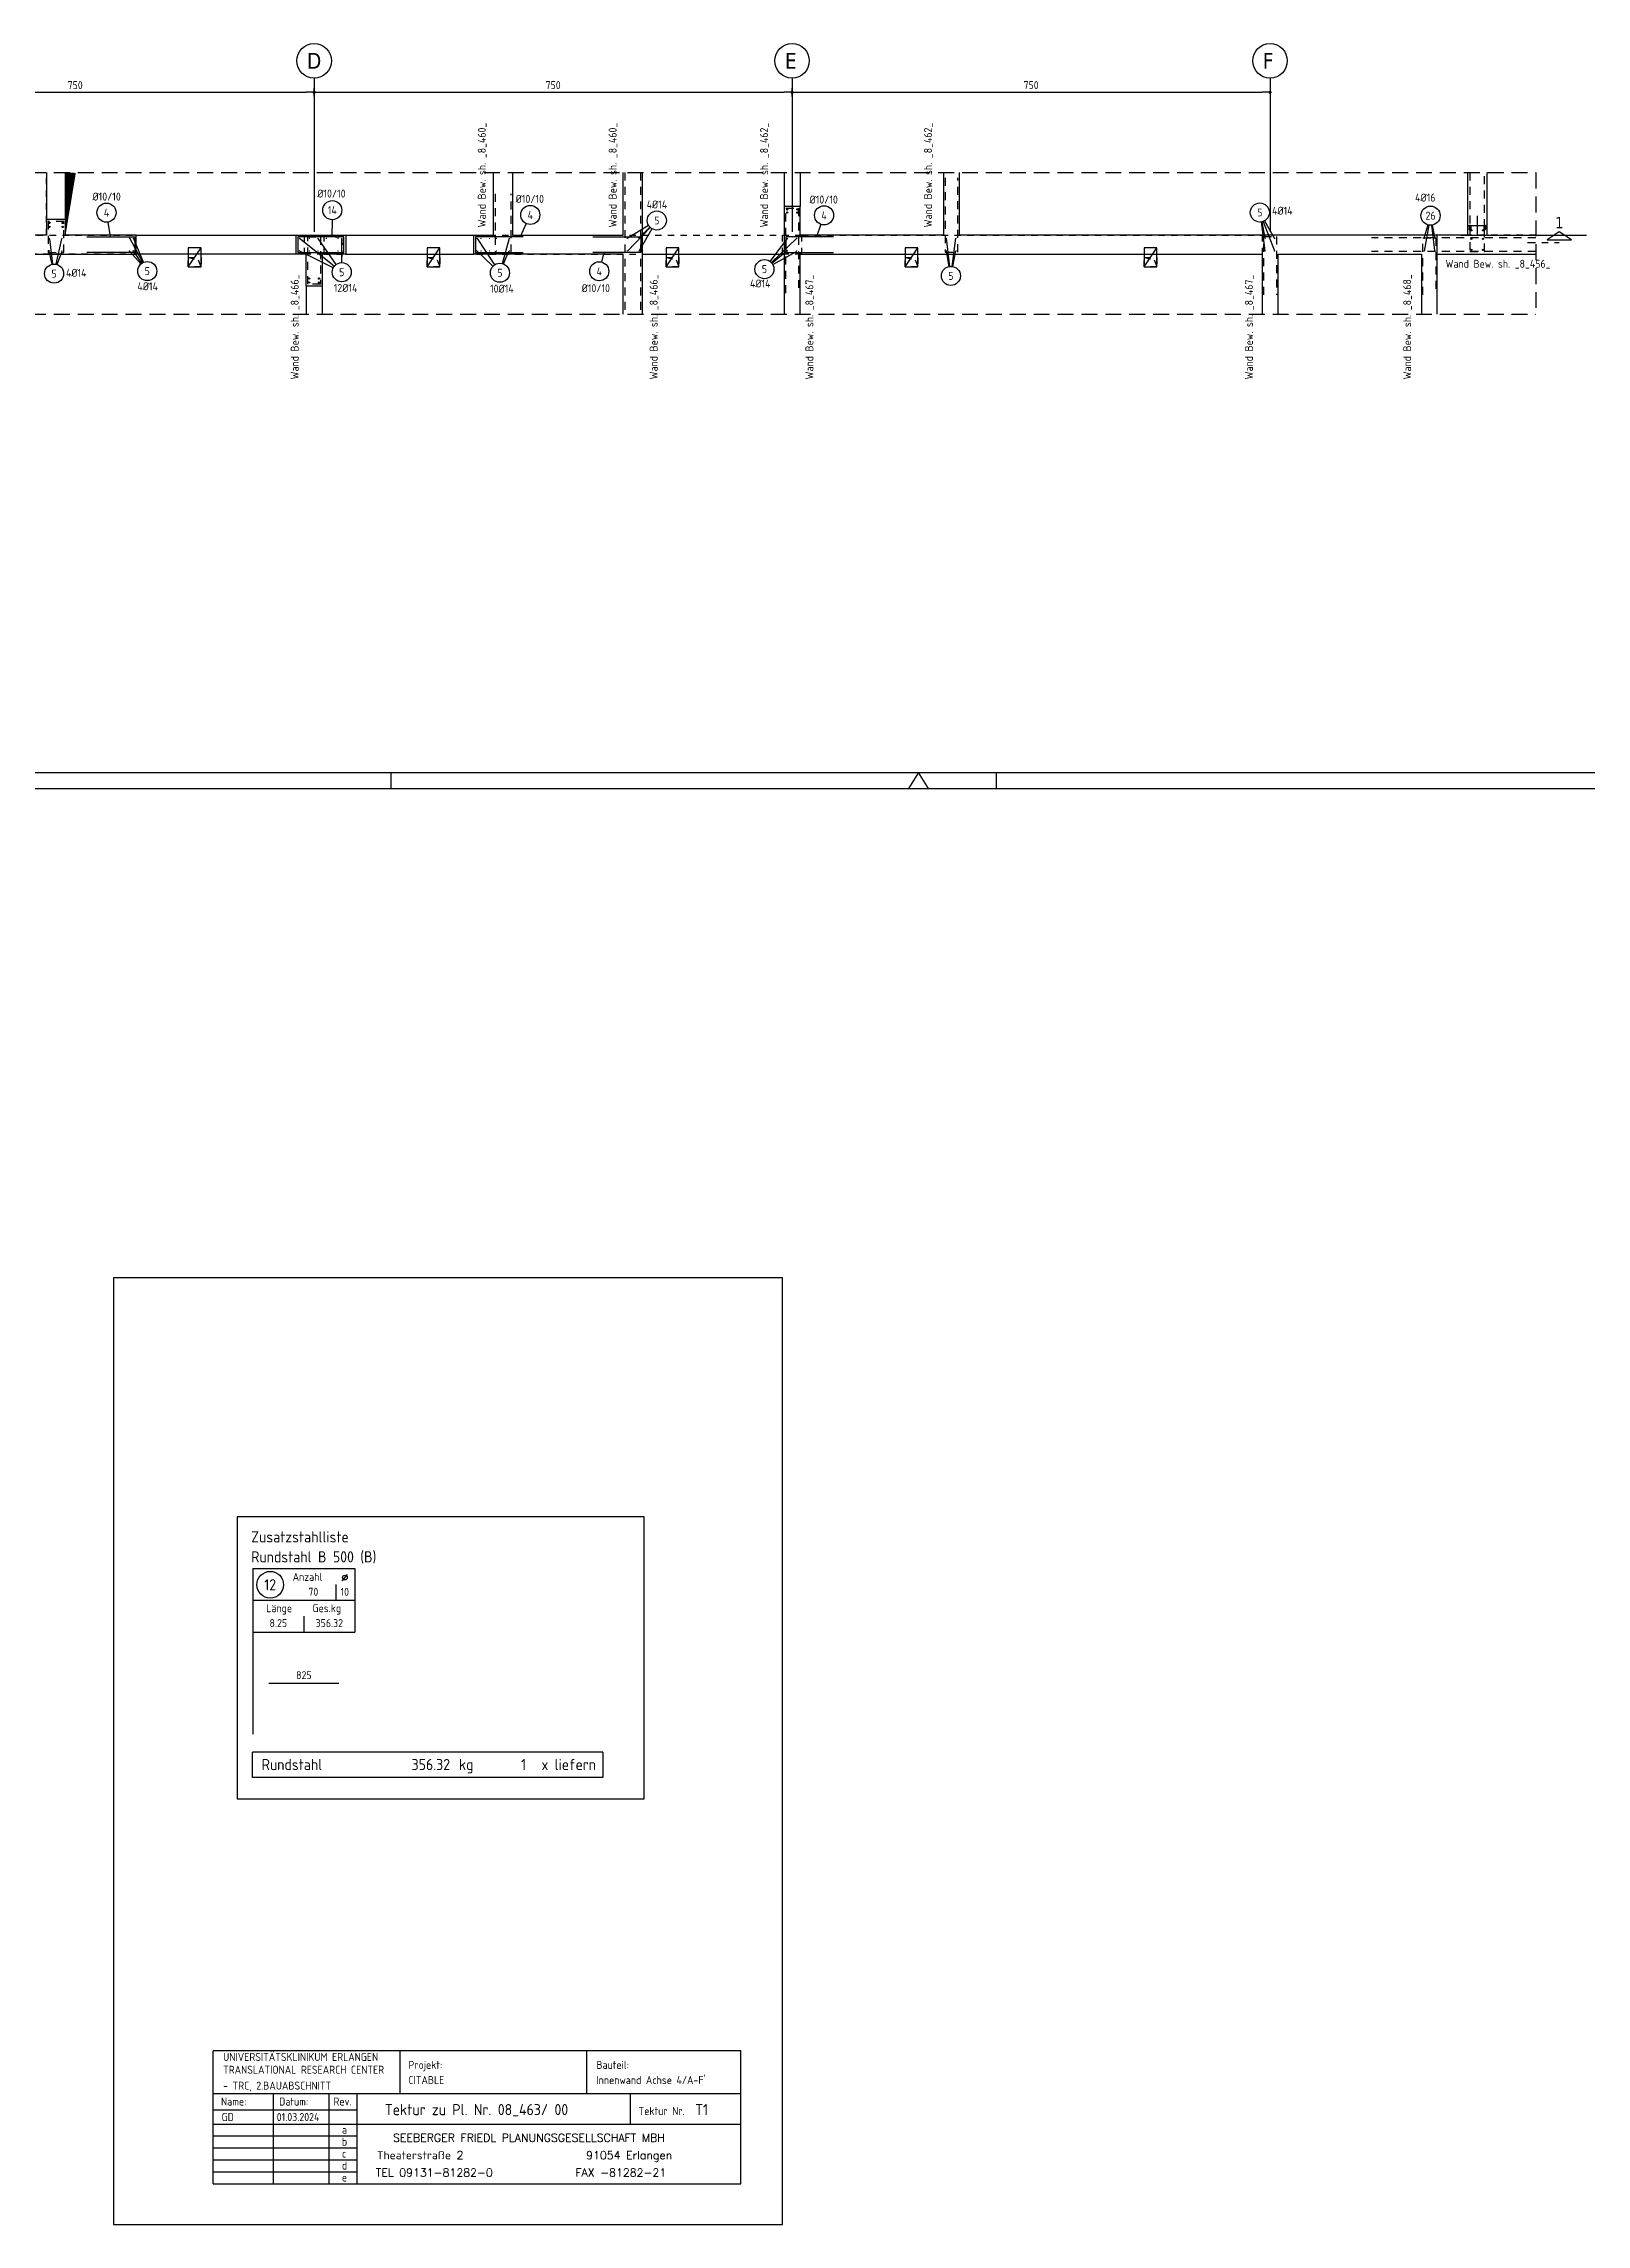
# Model space of a CAD drawing. Extents: x -9.7 to 84.9, y -22.5 to 53.6.
# Drawn here: x 16 to 40.2, y -22.53 to 11.69 of the extents above; entities that cross this region are included whole.
import ezdxf
from ezdxf.enums import TextEntityAlignment as Align

# ---------------------------------------------------------------- set-up
doc = ezdxf.new("R2010")
doc.units = 0
doc.header["$LTSCALE"] = 0.5
for name, pattern in [('AUSGEZOGEN', [1000.01, 1000, 0.01]), ('DASHDOTSMALL', [1.05, 0.5, -0.25, 0.05, -0.25]), ('DASHED', [0.75, 0.5, -0.25]), ('DOT', [0.175, 0.05, -0.125]), ('HIDDEN', [0.375, 0.25, -0.125]), ('HIDDEN2', [0.187, 0.125, -0.062]), ('PUNKT', [0.175, 0.05, -0.125]), ('STRICHPUNKT2', [0.55, 0.25, -0.125, 0.05, -0.125])]:
    doc.linetypes.add(name, pattern=pattern)
for name, color, linetype in [('ACHSEN', 7, 'Continuous'), ('AFU', 7, 'Continuous'), ('BETON', 7, 'Continuous'), ('Brüstung 1.UG', 7, 'Continuous'), ('DRUEBER', 7, 'Continuous'), ('grau_dunkel', 7, 'Continuous'), ('HILFE', 7, 'Continuous'), ('LENTON', 7, 'Continuous'), ('MASSE', 7, 'Continuous'), ('OBJEKT', 7, 'Continuous'), ('RAHMEN', 7, 'Continuous'), ('RND', 7, 'Continuous'), ('RND 1', 7, 'Continuous'), ('RND_BILD', 7, 'Continuous'), ('SCHNITTE', 7, 'Continuous'), ('SFP_Achsen', 7, 'Continuous'), ('TEXT', 7, 'Continuous')]:
    doc.layers.add(name, color=color, linetype=linetype)
doc.layers.add('NOPLOT', color=7, linetype='Continuous', plot=False)
doc.styles.add('helv', font='tahoma.ttf')
doc.styles.add('STEMP1', font='ROMANS.shx', dxfattribs={"width": 0.8})
doc.styles.add('txt', font='isocp.shx')
doc.linetypes.add('AFU_50K', pattern='A,0.15,["/",Standard,S=0.2,R=0,X=-0.01,Y=-0.1],0.07,["/",Standard,S=0.2,R=0,X=-0.01,Y=-0.1],0.15', length=0.37)
doc.dimstyles.new('DOT_I', dxfattribs={"dimscale": 0.5, "dimtxt": 0.25, "dimasz": 0.25, "dimexe": 0.1, "dimexo": 0.3, "dimgap": 0.1, "dimtad": 1, "dimdec": 3, "dimzin": 3, "dimtxsty": 'txt', "dimblk": 'DOT', "dimblk1": 'DOT', "dimblk2": 'DOT', "dimsah": 1, "dimcen": 0.1, "dimse1": 1, "dimse2": 1, "dimazin": 0, "dimtfac": 1, "dimtdec": 4, "dimtix": 1, "dimtmove": 2, "dimatfit": 3, "dimfxl": 0, "dimtvp": 1, "dimtolj": 1, "dimtzin": 0, "dimarcsym": 0})

# ---------------------------------------------------------------- blocks, each defined once
blk = doc.blocks.new('RND_HIN')
at = {"layer": 'RND', "color": 7, "linetype": 'Continuous'}
blk.add_circle((0, 0), 0.3, dxfattribs=at)
at = {"layer": 'RND', "color": 7, "linetype": 'Continuous', "style": 'txt'}
blk.add_attdef('POSI', text='', height=0.25, dxfattribs=at).set_placement((0, 0), align=Align.MIDDLE)
blk = doc.blocks.new('SCHN-2')
at = {"layer": 'SCHNITTE', "color": 6, "linetype": 'Continuous'}
blk.add_lwpolyline([(0.378, 0.088), (0, 0.34), (-0.378, 0.088)], close=True, dxfattribs=at)
at = {"layer": 'SCHNITTE', "color": 1, "linetype": 'DASHDOTSMALL', "style": 'helv'}
blk.add_attdef('SCHN-2', text='', height=0.35, dxfattribs=at).set_placement((0, 0.45), align=Align.CENTER)
blk = doc.blocks.new('A1-57-0')
at = {"layer": 'RAHMEN'}
blk.add_line((0, 0), (137.9, 0), dxfattribs=at)
at = {"layer": 'RAHMEN', "color": 5}
blk.add_line((2, 0.5), (137.4, 0.5), dxfattribs=at)
at = {"layer": 'RAHMEN', "color": 7}
for p, q in [((42.9, 0), (42.9, 0.5)), ((61.9, 0), (61.9, 0.5))]:
    blk.add_line(p, q, dxfattribs=at)
at = {"layer": 'RAHMEN', "color": 7, "linetype": 'Continuous'}
for p, q in [((59.45, 0.5), (59.14, 0)), ((59.76, 0), (59.45, 0.5))]:
    blk.add_line(p, q, dxfattribs=at)
blk = doc.blocks.new('DOT')
at = {"layer": 'MASSE', "color": 7, "linetype": 'Continuous'}
for p, q in [((0, 0), (-1, 0)), ((0, 0.54), (0, -0.54))]:
    blk.add_line(p, q, dxfattribs=at)
at = {"layer": 'MASSE', "color": 7, "linetype": 'Continuous', "const_width": 0.2}
blk.add_lwpolyline([(-0.1, 0, 1), (0.1, 0, 1)], format="xyb", close=True, dxfattribs=at)
blk = doc.blocks.new('*D44')
at = {"layer": 'Defpoints', "color": 0, "linetype": 'AUSGEZOGEN', "transparency": 16777216}
for p in [(12.741, 10.923), (20.241, 10.923), (20.241, 10.923)]:
    blk.add_point(p, dxfattribs=at)
at = {"layer": 'MASSE', "color": 0, "linetype": 'AUSGEZOGEN', "lineweight": -2, "transparency": 16777216}
blk.add_line((12.866, 10.923), (20.116, 10.923), dxfattribs=at)
at = {"layer": 'MASSE', "color": 0, "linetype": 'AUSGEZOGEN', "lineweight": -2, "transparency": 16777216, "xscale": 0.125, "yscale": 0.125, "zscale": 0.125, "rotation": 180}
blk.add_blockref('DOT', (12.741, 10.923), dxfattribs=at)
at = {"layer": 'MASSE', "color": 0, "linetype": 'AUSGEZOGEN', "lineweight": -2, "transparency": 16777216, "xscale": 0.125, "yscale": 0.125, "zscale": 0.125}
blk.add_blockref('DOT', (20.241, 10.923), dxfattribs=at)
at = {"layer": 'MASSE', "color": 0, "linetype": 'AUSGEZOGEN', "transparency": 16777216, "insert": (16.491, 11.036), "char_height": 0.125, "attachment_point": 5, "style": 'txt'}
blk.add_mtext('\\A1;750', dxfattribs=at)
blk = doc.blocks.new('*D45')
at = {"layer": 'Defpoints', "color": 0, "linetype": 'AUSGEZOGEN', "transparency": 16777216}
for p in [(20.241, 10.923), (27.741, 10.923), (27.741, 10.923)]:
    blk.add_point(p, dxfattribs=at)
at = {"layer": 'MASSE', "color": 0, "linetype": 'AUSGEZOGEN', "lineweight": -2, "transparency": 16777216}
blk.add_line((20.366, 10.923), (27.616, 10.923), dxfattribs=at)
at = {"layer": 'MASSE', "color": 0, "linetype": 'AUSGEZOGEN', "lineweight": -2, "transparency": 16777216, "xscale": 0.125, "yscale": 0.125, "zscale": 0.125, "rotation": 180}
blk.add_blockref('DOT', (20.241, 10.923), dxfattribs=at)
at = {"layer": 'MASSE', "color": 0, "linetype": 'AUSGEZOGEN', "lineweight": -2, "transparency": 16777216, "xscale": 0.125, "yscale": 0.125, "zscale": 0.125}
blk.add_blockref('DOT', (27.741, 10.923), dxfattribs=at)
at = {"layer": 'MASSE', "color": 0, "linetype": 'AUSGEZOGEN', "transparency": 16777216, "insert": (23.991, 11.036), "char_height": 0.125, "attachment_point": 5, "style": 'txt'}
blk.add_mtext('\\A1;750', dxfattribs=at)
blk = doc.blocks.new('*D46')
at = {"layer": 'Defpoints', "color": 0, "linetype": 'AUSGEZOGEN', "transparency": 16777216}
for p in [(27.741, 10.923), (35.241, 10.923), (35.241, 10.923)]:
    blk.add_point(p, dxfattribs=at)
at = {"layer": 'MASSE', "color": 0, "linetype": 'AUSGEZOGEN', "lineweight": -2, "transparency": 16777216}
blk.add_line((27.866, 10.923), (35.116, 10.923), dxfattribs=at)
at = {"layer": 'MASSE', "color": 0, "linetype": 'AUSGEZOGEN', "lineweight": -2, "transparency": 16777216, "xscale": 0.125, "yscale": 0.125, "zscale": 0.125, "rotation": 180}
blk.add_blockref('DOT', (27.741, 10.923), dxfattribs=at)
at = {"layer": 'MASSE', "color": 0, "linetype": 'AUSGEZOGEN', "lineweight": -2, "transparency": 16777216, "xscale": 0.125, "yscale": 0.125, "zscale": 0.125}
blk.add_blockref('DOT', (35.241, 10.923), dxfattribs=at)
at = {"layer": 'MASSE', "color": 0, "linetype": 'AUSGEZOGEN', "transparency": 16777216, "insert": (31.491, 11.036), "char_height": 0.125, "attachment_point": 5, "style": 'txt'}
blk.add_mtext('\\A1;750', dxfattribs=at)
blk = doc.blocks.new('RND_LIS2')
at = {"layer": 'RND', "color": 3, "linetype": 'Continuous'}
for p, q in [((0, 0), (0, -5.2)), ((0, 0), (3.2, 0)), ((3.2, 0), (3.2, -2)), ((2.6, -0.503), (2.6, -1)), ((0, -1), (3.2, -1)), ((0, -2), (3.2, -2)), ((1.6, -1.503), (1.6, -2))]:
    blk.add_line(p, q, dxfattribs=at)
at = {"layer": 'RND', "color": 7, "linetype": 'Continuous'}
blk.add_line((2.805, -0.39), (2.973, -0.186), dxfattribs=at)
at = {"layer": 'RND', "color": 1, "linetype": 'Continuous'}
blk.add_circle((0.545, -0.513), 0.42, dxfattribs=at)
at = {"layer": 'RND', "color": 7, "linetype": 'Continuous'}
blk.add_circle((2.889, -0.288), 0.075, dxfattribs=at)
at = {"layer": 'RND', "color": 7, "linetype": 'Continuous', "style": 'txt'}
for s, p in [('Anzahl', (1.249, -0.391)), ('Länge', (0.42, -1.373)), ('Ges.kg', (1.872, -1.373))]:
    blk.add_text(s, height=0.25, dxfattribs=at).set_placement(p)
at = {"layer": 'RND', "color": 1, "linetype": 'Continuous', "style": 'txt'}
blk.add_attdef('POS1', text='', height=0.35, dxfattribs=at).set_placement((0.545, -0.513), align=Align.MIDDLE)
at = {"layer": 'RND', "color": 7, "linetype": 'Continuous', "style": 'txt'}
for tag, p in [('STK1', (1.897, -0.859)), ('DS1', (2.885, -0.859)), ('LANG1', (0.8, -1.841)), ('GEW', (2.4, -1.841))]:
    blk.add_attdef(tag, text='', height=0.25, dxfattribs=at).set_placement(p, align=Align.CENTER)
blk = doc.blocks.new('RND_SUM')
at = {"layer": 'RND', "color": 5, "linetype": 'Continuous'}
for p, q in [((0, 0), (0, 0.8)), ((11, 0.8), (0, 0.8)), ((11, 0.8), (11, 0)), ((11, 0), (0, 0))]:
    blk.add_line(p, q, dxfattribs=at)
at = {"layer": 'RND', "color": 1, "linetype": 'Continuous', "style": 'txt'}
for s, p in [('Rundstahl', (0.292, 0.235)), ('kg', (6.483, 0.235))]:
    blk.add_text(s, height=0.35, dxfattribs=at).set_placement(p)
blk.add_text('x liefern', height=0.35, dxfattribs=at).set_placement((10.784, 0.235), align=Align.RIGHT)
for tag, p in [('RND-S', (6.203, 0.235)), ('RND-Z', (8.59, 0.235))]:
    blk.add_attdef(tag, text='', height=0.35, dxfattribs=at).set_placement(p, align=Align.RIGHT)

msp = doc.modelspace()

# ---------------------------------------------------------------- linework, layer by layer
at = {"layer": 'ACHSEN', "color": 140, "linetype": 'AUSGEZOGEN'}
for p, q in [((20.2407, 11.1464), (20.2407, 8.7362)), ((27.7407, 11.1464), (27.7407, 8.7362)), ((35.2407, 11.1464), (35.2407, 8.7362)), ((38.2336, 8.6829), (40.2047, 8.6829))]:
    msp.add_line(p, q, dxfattribs=at)
at = {"layer": 'AFU', "color": 1, "linetype": 'AUSGEZOGEN'}
msp.add_line((38.4907, 8.9829), (38.4907, 8.6829), dxfattribs=at)
at = {"layer": 'AFU', "color": 8, "linetype": 'AFU_50K'}
for p, q in [((37.8657, 8.3829), (37.8657, 8.6829)), ((38.3407, 8.8329), (38.6407, 8.8329))]:
    msp.add_line(p, q, dxfattribs=at)
at = {"layer": 'BETON', "color": 6, "linetype": 'AUSGEZOGEN', "lineweight": -2}
for p, q in [((23.0557, 8.6829), (23.0557, 9.6644)), ((23.3557, 9.6644), (23.3557, 8.6829)), ((25.0907, 8.6829), (25.0907, 9.6644)), ((25.3907, 9.6644), (25.3907, 7.4405)), ((30.1157, 9.6644), (30.1157, 8.6829)), ((30.3657, 8.6829), (30.3657, 9.6644)), ((38.3407, 9.6644), (38.3407, 8.6829)), ((38.6407, 9.6644), (38.6407, 8.6829)), ((16.3407, 8.9279), (16.0407, 8.9279)), ((16.0407, 8.9279), (16.0407, 8.6829)), ((16.3407, 8.6829), (16.3407, 8.9279)), ((27.8657, 9.1329), (27.6157, 9.1329)), ((27.6157, 9.1329), (27.6157, 7.4405)), ((27.8657, 8.6829), (27.8657, 9.1329)), ((16.0407, 8.6829), (11.6507, 8.6829)), ((17.4507, 8.6829), (16.3407, 8.6829)), ((17.4507, 8.3829), (17.4507, 8.6829)), ((19.9607, 8.6829), (20.7357, 8.6829)), ((19.9607, 8.3829), (19.9607, 8.6829)), ((20.7357, 8.6829), (20.7357, 8.3829)), ((22.7457, 8.3829), (22.7457, 8.6829)), ((22.7457, 8.6829), (23.0557, 8.6829)), ((23.3557, 8.6829), (25.0907, 8.6829)), ((30.1157, 8.6829), (27.8657, 8.6829)), ((38.3407, 8.6829), (30.3657, 8.6829)), ((38.6407, 8.6829), (39.4098, 8.6829)), ((9.1407, 8.3829), (17.4507, 8.3829)), ((20.1157, 8.3829), (19.9607, 8.3829)), ((20.1157, 7.8829), (20.1157, 8.3829)), ((20.7357, 8.3829), (20.3657, 8.3829)), ((20.3657, 8.3829), (20.3657, 7.8829)), ((25.0907, 8.3829), (22.7457, 8.3829)), ((25.0907, 7.4405), (25.0907, 8.3829)), ((27.8657, 7.4405), (27.8657, 8.3829)), ((27.8657, 8.3829), (35.1157, 8.3829)), ((35.1157, 8.3829), (35.1157, 7.4405)), ((35.3657, 7.4405), (35.3657, 8.3829)), ((35.3657, 8.3829), (37.6157, 8.3829)), ((37.6157, 8.3829), (37.6157, 7.4405)), ((37.8657, 7.4405), (37.8657, 8.3829)), ((37.8657, 8.3829), (39.4098, 8.3829)), ((20.3657, 7.8829), (20.1157, 7.8829))]:
    msp.add_line(p, q, dxfattribs=at)
at = {"layer": 'Brüstung 1.UG', "color": 102, "linetype": 'DOT'}
for p, q in [((12.8907, 8.6829), (20.0907, 8.6829)), ((20.3907, 8.6829), (27.5907, 8.6829)), ((27.8907, 8.6829), (35.1157, 8.6829)), ((20.0907, 8.3829), (12.8907, 8.3829)), ((20.3907, 8.3829), (27.5907, 8.3829)), ((27.8907, 8.3829), (35.1157, 8.3829))]:
    msp.add_line(p, q, dxfattribs=at)
at = {"layer": 'DRUEBER', "color": 102, "linetype": 'PUNKT'}
for p, q in [((16.0407, 8.6829), (16.0407, 9.6644)), ((16.3407, 9.6644), (16.3407, 8.6829)), ((25.0907, 8.6829), (25.0907, 9.6644)), ((25.3907, 9.6644), (25.3907, 8.6829))]:
    msp.add_line(p, q, dxfattribs=at)
at = {"layer": 'DRUEBER', "color": 7, "linetype": 'PUNKT', "lineweight": -2}
for points in [[(20.0907, 8.6829), (20.3907, 8.6829), (20.3907, 8.3829), (20.0907, 8.3829)], [(27.5907, 8.6829), (27.8907, 8.6829), (27.8907, 8.3829), (27.5907, 8.3829)]]:
    msp.add_lwpolyline(points, close=True, dxfattribs=at)
for points in [[(39.4098, 8.6829), (35.1157, 8.6829), (35.1157, 7.4405)], [(35.3657, 7.4405), (35.3657, 8.3829), (37.6157, 8.3829), (37.6157, 7.4405)], [(37.8657, 7.4405), (37.8657, 8.3829), (39.4098, 8.3829)]]:
    msp.add_lwpolyline(points, dxfattribs=at)
at = {"layer": 'grau_dunkel', "color": 21}
msp.add_lwpolyline([(16.3407, 8.6829, 0, 0.1611, 0), (16.421, 9.6644, 0, 0, 0)], format="xyseb", dxfattribs=at)
at = {"layer": 'HILFE', "color": 102, "linetype": 'DASHED'}
for p, q in [((2.282, 9.6644), (39.4098, 9.6644)), ((39.4098, 9.6644), (39.4098, 7.4405)), ((2.282, 7.4405), (39.4098, 7.4405))]:
    msp.add_line(p, q, dxfattribs=at)
at = {"layer": 'LENTON', "color": 102}
for p, q in [((38.3643, 8.8329), (38.3707, 8.8329)), ((38.3643, 8.8329), (38.3643, 8.8319)), ((38.3658, 8.8311), (38.3643, 8.8319)), ((38.3643, 8.8296), (38.3658, 8.8304)), ((38.3643, 8.8296), (38.3643, 8.7735)), ((38.366, 8.7717), (38.3643, 8.7735)), ((38.366, 8.7717), (38.3675, 8.7717)), ((38.3675, 8.7717), (38.377, 8.7717)), ((38.3688, 8.832), (38.3676, 8.8329)), ((38.3688, 8.7727), (38.3676, 8.7717)), ((38.3688, 8.832), (38.3852, 8.832)), ((38.3713, 8.8086), (38.3688, 8.832)), ((38.3688, 8.832), (38.3852, 8.832)), ((38.3713, 8.7961), (38.3688, 8.7727)), ((38.3688, 8.7727), (38.3852, 8.7727)), ((38.3852, 8.7727), (38.3688, 8.7727)), ((38.3707, 8.8329), (38.3834, 8.8329)), ((38.3713, 8.8086), (38.3828, 8.8086)), ((38.3828, 8.7961), (38.3713, 8.7961)), ((38.377, 8.7717), (38.3865, 8.7717)), ((38.3828, 8.8086), (38.3852, 8.832)), ((38.3828, 8.7961), (38.3852, 8.7727)), ((38.3834, 8.8329), (38.3897, 8.8329)), ((38.3852, 8.832), (38.3864, 8.8329)), ((38.3852, 8.7727), (38.3864, 8.7717)), ((38.3865, 8.7717), (38.388, 8.7717)), ((38.3897, 8.7735), (38.388, 8.7717)), ((38.3897, 8.8319), (38.3882, 8.8311)), ((38.3882, 8.8304), (38.3897, 8.8296)), ((38.3897, 8.8329), (38.3897, 8.8319)), ((38.3897, 8.8296), (38.3897, 8.7735)), ((38.5943, 8.8329), (38.6007, 8.8329)), ((38.5943, 8.8329), (38.5943, 8.8319)), ((38.5958, 8.8311), (38.5943, 8.8319)), ((38.5943, 8.8296), (38.5958, 8.8304)), ((38.5943, 8.8296), (38.5943, 8.7735)), ((38.596, 8.7717), (38.5943, 8.7735)), ((38.596, 8.7717), (38.5975, 8.7717)), ((38.5975, 8.7717), (38.607, 8.7717)), ((38.5988, 8.832), (38.5976, 8.8329)), ((38.5988, 8.7727), (38.5976, 8.7717)), ((38.5988, 8.832), (38.6152, 8.832)), ((38.6013, 8.8086), (38.5988, 8.832)), ((38.5988, 8.832), (38.6152, 8.832)), ((38.6013, 8.7961), (38.5988, 8.7727)), ((38.5988, 8.7727), (38.6152, 8.7727)), ((38.6152, 8.7727), (38.5988, 8.7727)), ((38.6007, 8.8329), (38.6134, 8.8329)), ((38.6013, 8.8086), (38.6128, 8.8086)), ((38.6128, 8.7961), (38.6013, 8.7961)), ((38.607, 8.7717), (38.6165, 8.7717)), ((38.6128, 8.8086), (38.6152, 8.832)), ((38.6128, 8.7961), (38.6152, 8.7727)), ((38.6134, 8.8329), (38.6197, 8.8329)), ((38.6152, 8.832), (38.6164, 8.8329)), ((38.6152, 8.7727), (38.6164, 8.7717)), ((38.6165, 8.7717), (38.618, 8.7717)), ((38.6197, 8.7735), (38.618, 8.7717)), ((38.6197, 8.8319), (38.6182, 8.8311)), ((38.6182, 8.8304), (38.6197, 8.8296)), ((38.6197, 8.8329), (38.6197, 8.8319)), ((38.6197, 8.8296), (38.6197, 8.7735))]:
    msp.add_line(p, q, dxfattribs=at)
for centre, start, end in [((38.3657, 8.8307), 0, 62.49996), ((38.3657, 8.8307), 297.50004, 0), ((38.3884, 8.8307), 117.50006, 179.99998), ((38.3884, 8.8307), 179.99998, 242.49994), ((38.5957, 8.8307), 0, 62.49996), ((38.5957, 8.8307), 297.50004, 0), ((38.6184, 8.8307), 117.50006, 179.99998), ((38.6184, 8.8307), 179.99998, 242.49994)]:
    msp.add_arc(centre, 0.00041, start, end, dxfattribs=at)
at = {"layer": 'NOPLOT', "color": 191, "linetype": 'AUSGEZOGEN'}
for p, q in [((18.2657, 8.1829), (18.4657, 8.4829)), ((22.0157, 8.1829), (22.2157, 8.4829)), ((25.7657, 8.1829), (25.9657, 8.4829)), ((29.5157, 8.1829), (29.7157, 8.4829)), ((33.2657, 8.1829), (33.4657, 8.4829))]:
    msp.add_line(p, q, dxfattribs=at)
at = {"layer": 'NOPLOT', "color": 191, "linetype": 'HIDDEN2'}
for p, q in [((18.2657, 8.3329), (18.4224, 8.2928)), ((18.4224, 8.2928), (18.4657, 8.1829)), ((22.0157, 8.3329), (22.1724, 8.2928)), ((22.1724, 8.2928), (22.2157, 8.1829)), ((25.7657, 8.3329), (25.9224, 8.2928)), ((25.9224, 8.2928), (25.9657, 8.1829)), ((29.5157, 8.3329), (29.6724, 8.2928)), ((29.6724, 8.2928), (29.7157, 8.1829)), ((33.2657, 8.3329), (33.4224, 8.2928)), ((33.4224, 8.2928), (33.4657, 8.1829))]:
    msp.add_line(p, q, dxfattribs=at)
at = {"layer": 'NOPLOT', "color": 191, "linetype": 'AUSGEZOGEN'}
for points in [[(18.2657, 8.1829), (18.4657, 8.1829), (18.4657, 8.4829), (18.2657, 8.4829)], [(22.0157, 8.1829), (22.2157, 8.1829), (22.2157, 8.4829), (22.0157, 8.4829)], [(25.7657, 8.1829), (25.9657, 8.1829), (25.9657, 8.4829), (25.7657, 8.4829)], [(29.5157, 8.1829), (29.7157, 8.1829), (29.7157, 8.4829), (29.5157, 8.4829)], [(33.2657, 8.1829), (33.4657, 8.1829), (33.4657, 8.4829), (33.2657, 8.4829)]]:
    msp.add_lwpolyline(points, close=True, dxfattribs=at)
at = {"layer": 'NOPLOT', "color": 191, "linetype": 'HIDDEN2'}
for points in [[(18.2657, 8.3329), (18.4657, 8.3329), (18.4657, 8.1829), (18.2657, 8.1829)], [(22.0157, 8.3329), (22.2157, 8.3329), (22.2157, 8.1829), (22.0157, 8.1829)], [(25.7657, 8.3329), (25.9657, 8.3329), (25.9657, 8.1829), (25.7657, 8.1829)], [(29.5157, 8.3329), (29.7157, 8.3329), (29.7157, 8.1829), (29.5157, 8.1829)], [(33.2657, 8.3329), (33.4657, 8.3329), (33.4657, 8.1829), (33.2657, 8.1829)]]:
    msp.add_lwpolyline(points, close=True, dxfattribs=at)
at = {"layer": 'NOPLOT', "color": 191, "linetype": 'Continuous'}
msp.add_lwpolyline([(17.09, -22.5313), (27.59, -22.5313), (27.59, -7.6813), (17.09, -7.6813)], close=True, dxfattribs=at)
at = {"layer": 'OBJEKT', "color": 7, "linetype": 'AUSGEZOGEN'}
for p, q in [((16.0407, 9.6644), (16.0407, 8.9279)), ((16.3407, 8.9279), (16.3407, 9.6644)), ((27.6157, 9.6644), (27.6157, 9.1329)), ((27.8657, 9.6644), (27.8657, 9.1329)), ((17.4507, 8.6829), (19.9607, 8.6829)), ((20.7357, 8.6829), (22.7457, 8.6829)), ((19.9607, 8.3829), (17.4507, 8.3829)), ((20.7357, 8.3829), (22.7457, 8.3829)), ((25.3907, 8.3829), (27.6157, 8.3829)), ((20.1157, 7.8829), (20.1157, 7.4405)), ((20.3657, 7.8829), (20.3657, 7.4405))]:
    msp.add_line(p, q, dxfattribs=at)
at = {"layer": 'OBJEKT', "color": 7, "linetype": 'HIDDEN2'}
msp.add_line((25.3907, 8.6829), (27.8657, 8.6829), dxfattribs=at)
at = {"layer": 'RAHMEN', "color": 6, "linetype": 'Continuous'}
for p, q in [((18.6589, -21.8944), (18.6589, -19.8069)), ((26.9387, -19.8069), (18.6589, -19.8069)), ((26.9387, -21.8944), (26.9387, -19.8069)), ((26.9387, -20.4819), (18.6589, -20.4819)), ((20.9089, -20.4819), (20.9089, -21.8944)), ((25.2007, -20.4819), (25.2007, -20.9569)), ((20.9089, -20.9569), (26.9387, -20.9569)), ((18.6589, -21.8944), (26.9387, -21.8944))]:
    msp.add_line(p, q, dxfattribs=at)
at = {"layer": 'RAHMEN', "color": 7, "linetype": 'Continuous'}
for p, q in [((21.5898, -20.4819), (21.5898, -19.8069)), ((24.5207, -20.4819), (24.5207, -19.8069)), ((19.5959, -20.4819), (19.5959, -21.8944)), ((20.4739, -20.4819), (20.4739, -21.8944)), ((18.6589, -20.7319), (20.9089, -20.7319)), ((18.6589, -20.9569), (20.9089, -20.9569)), ((18.6589, -21.1444), (20.9089, -21.1444)), ((18.6589, -21.3319), (20.9089, -21.3319)), ((18.6589, -21.5194), (20.9089, -21.5194)), ((18.6589, -21.7069), (20.9089, -21.7069))]:
    msp.add_line(p, q, dxfattribs=at)
at = {"layer": 'RND', "color": 102, "linetype": 'AUSGEZOGEN'}
for p, q in [((20.5225, 8.9244), (20.5168, 8.6579)), ((35.1343, 8.8975), (35.3123, 8.4347)), ((35.1543, 8.9069), (35.3123, 8.6274)), ((16.1417, 8.2272), (16.0928, 8.6238)), ((16.1925, 8.2247), (16.2816, 8.6261)), ((17.006, 8.887), (17.042, 8.6579)), ((17.5522, 8.2506), (17.347, 8.6372)), ((17.565, 8.2566), (17.4067, 8.6372)), ((20.5573, 8.1942), (20.0102, 8.632)), ((20.5879, 8.2231), (20.3024, 8.6278)), ((20.6744, 8.2505), (20.6744, 8.6278)), ((23.0744, 8.2176), (22.8056, 8.6308)), ((23.1966, 8.2363), (23.3078, 8.6342)), ((23.5699, 8.8625), (23.4759, 8.6579)), ((25.4898, 8.8338), (25.1533, 8.6289)), ((25.514, 8.8036), (25.1626, 8.438)), ((25.5099, 8.8077), (25.3312, 8.6356)), ((25.5424, 8.7822), (25.3418, 8.438)), ((27.3972, 8.2686), (27.6708, 8.6316)), ((27.4153, 8.2525), (27.8155, 8.6358)), ((28.1919, 8.8519), (28.1223, 8.6579)), ((30.2156, 8.1916), (30.1646, 8.6326)), ((30.2517, 8.1914), (30.3079, 8.6326)), ((35.1001, 8.8887), (35.1597, 8.436)), ((35.1097, 8.8903), (35.1597, 8.6381)), ((37.7167, 8.844), (37.6536, 8.6311)), ((37.7333, 8.8401), (37.6613, 8.431)), ((37.7761, 8.8387), (37.8207, 8.4404)), ((37.7863, 8.8402), (37.8246, 8.63)), ((16.128, 8.2248), (16.0836, 8.4282)), ((16.2103, 8.2196), (16.2862, 8.4328)), ((17.5224, 8.2298), (17.347, 8.4255)), ((17.5377, 8.2418), (17.4005, 8.4419)), ((20.5405, 8.1681), (20.0081, 8.4366)), ((20.6772, 8.2505), (20.6807, 8.4366)), ((23.0471, 8.1948), (22.7888, 8.4388)), ((23.2138, 8.2303), (23.2977, 8.4321)), ((24.7537, 8.2599), (24.7933, 8.4079)), ((27.423, 8.2438), (27.6708, 8.4465)), ((27.4381, 8.2215), (27.8091, 8.4274)), ((30.2071, 8.1904), (30.1646, 8.4348)), ((30.262, 8.1897), (30.3113, 8.4382))]:
    msp.add_line(p, q, dxfattribs=at)
at = {"layer": 'RND', "color": 7, "linetype": 'HIDDEN'}
for points in [[(25.121, 7.5125), (25.121, 9.6644)], [(25.3657, 7.5125), (25.3657, 9.6644)], [(30.1407, 9.5829), (30.1407, 8.4141), (30.3407, 8.4141), (30.3407, 9.5829)], [(38.377, 9.6644), (38.377, 8.8086)], [(38.607, 8.8086), (38.607, 9.6644)], [(23.0807, 9.3291), (23.0807, 8.4079), (23.3307, 8.4079), (23.3307, 9.3291)], [(27.6407, 7.7707), (27.6407, 9.1029), (27.8407, 9.1029), (27.8407, 7.7707)], [(35.1407, 7.7439), (35.1407, 8.6625), (35.3407, 8.6625), (35.3407, 7.7439)], [(39.4098, 8.6406), (36.8345, 8.6406)], [(37.6407, 7.7439), (37.6407, 8.6406), (37.8407, 8.6406), (37.8407, 7.7439)], [(38.377, 8.7961), (38.377, 8.4261), (38.607, 8.4261), (38.607, 8.7961)], [(39.4098, 8.4253), (36.8345, 8.4253)]]:
    msp.add_lwpolyline(points, dxfattribs=at)
for points in [[(16.0657, 8.4098), (16.3157, 8.4098), (16.3157, 8.8979), (16.0657, 8.8979)], [(20.1407, 8.657), (20.3407, 8.657), (20.3407, 7.9129), (20.1407, 7.9129)]]:
    msp.add_lwpolyline(points, close=True, dxfattribs=at)
at = {"layer": 'RND', "color": 7, "linetype": 'AUSGEZOGEN', "const_width": 0.01}
for points in [[(16.0831, 8.6308, 1), (16.0931, 8.6308, 1)], [(16.2774, 8.6308, 1), (16.2874, 8.6308, 1)], [(17.3375, 8.6308, 1), (17.3475, 8.6308, 1)], [(17.396, 8.6308, 1), (17.406, 8.6308, 1)], [(20.0051, 8.6308, 1), (20.0151, 8.6308, 1)], [(20.1605, 8.6308, 1), (20.1705, 8.6308, 1)], [(20.2967, 8.6308, 1), (20.3067, 8.6308, 1)], [(20.4267, 8.6308, 1), (20.4367, 8.6308, 1)], [(20.6108, 8.6308, 1), (20.6208, 8.6308, 1)], [(20.672, 8.6308, 1), (20.682, 8.6308, 1)], [(22.7927, 8.6308, 1), (22.8027, 8.6308, 1)], [(22.8538, 8.6308, 1), (22.8638, 8.6308, 1)], [(22.9872, 8.6308, 1), (22.9972, 8.6308, 1)], [(23.0957, 8.6308, 1), (23.1057, 8.6308, 1)], [(23.3, 8.6308, 1), (23.31, 8.6308, 1)], [(25.1483, 8.6308, 1), (25.1583, 8.6308, 1)], [(25.3349, 8.6308, 1), (25.3449, 8.6308, 1)], [(27.6627, 8.6308, 1), (27.6727, 8.6308, 1)], [(27.81, 8.6308, 1), (27.82, 8.6308, 1)], [(30.1592, 8.6308, 1), (30.1692, 8.6308, 1)], [(30.3106, 8.6308, 1), (30.3206, 8.6308, 1)], [(35.1576, 8.6308, 1), (35.1676, 8.6308, 1)], [(35.3087, 8.6308, 1), (35.3187, 8.6308, 1)], [(37.6525, 8.6308, 1), (37.6625, 8.6308, 1)], [(37.8233, 8.6308, 1), (37.8333, 8.6308, 1)], [(16.0831, 8.4339, 1), (16.0931, 8.4339, 1)], [(16.2774, 8.4339, 1), (16.2874, 8.4339, 1)], [(17.3375, 8.4339, 1), (17.3475, 8.4339, 1)], [(17.396, 8.4339, 1), (17.406, 8.4339, 1)], [(20.0051, 8.4339, 1), (20.0151, 8.4339, 1)], [(20.1605, 8.4339, 1), (20.1705, 8.4339, 1)], [(20.2967, 8.4339, 1), (20.3067, 8.4339, 1)], [(20.4267, 8.4339, 1), (20.4367, 8.4339, 1)], [(20.6108, 8.4339, 1), (20.6208, 8.4339, 1)], [(20.672, 8.4339, 1), (20.682, 8.4339, 1)], [(22.7927, 8.4339, 1), (22.8027, 8.4339, 1)], [(22.8538, 8.4339, 1), (22.8638, 8.4339, 1)], [(22.9872, 8.4339, 1), (22.9972, 8.4339, 1)], [(23.0957, 8.4339, 1), (23.1057, 8.4339, 1)], [(23.3, 8.4339, 1), (23.31, 8.4339, 1)], [(25.1483, 8.4339, 1), (25.1583, 8.4339, 1)], [(25.3349, 8.4339, 1), (25.3449, 8.4339, 1)], [(27.6627, 8.4339, 1), (27.6727, 8.4339, 1)], [(27.81, 8.4339, 1), (27.82, 8.4339, 1)], [(30.1592, 8.4339, 1), (30.1692, 8.4339, 1)], [(30.3106, 8.4339, 1), (30.3206, 8.4339, 1)], [(35.1576, 8.4339, 1), (35.1676, 8.4339, 1)], [(35.3087, 8.4339, 1), (35.3187, 8.4339, 1)], [(37.6525, 8.4339, 1), (37.6625, 8.4339, 1)], [(37.8233, 8.4339, 1), (37.8333, 8.4339, 1)]]:
    msp.add_lwpolyline(points, format="xyb", close=True, dxfattribs=at)
at = {"layer": 'RND', "color": 7, "linetype": 'AUSGEZOGEN'}
for centre in [(27.6633, 9.0866), (27.6633, 9.0366), (27.8235, 9.0866), (27.8235, 9.0366), (16.0883, 8.8732), (16.0883, 8.811), (16.2955, 8.8732), (16.2955, 8.811), (38.3976, 8.758), (38.3976, 8.6235), (38.583, 8.758), (38.583, 8.6235), (38.3976, 8.4512), (38.583, 8.4512), (20.1633, 7.9999), (20.1633, 7.9377), (20.3187, 7.9999), (20.3187, 7.9377)]:
    msp.add_circle(centre, 0.01, dxfattribs=at)
at = {"layer": 'RND 1', "color": 1, "linetype": 'AUSGEZOGEN'}
for points in [[(16.6757, 8.6579), (17.4257, 8.6579), (17.4257, 8.4079), (16.6757, 8.4079)], [(20.6944, 8.5284), (20.7057, 8.6579), (19.9857, 8.6579), (19.9857, 8.4079), (20.7057, 8.4079), (20.7057, 8.6579), (20.5762, 8.6466)], [(23.5207, 8.6579), (22.7707, 8.6579), (22.7707, 8.4079), (23.5207, 8.4079)], [(24.6157, 8.6579), (25.3657, 8.6579), (25.3657, 8.4079), (24.6157, 8.4079)], [(28.3907, 8.6579), (27.6407, 8.6579), (27.6407, 8.4079), (28.3907, 8.4079)]]:
    msp.add_lwpolyline(points, dxfattribs=at)
at = {"layer": 'RND_BILD', "color": 1, "linetype": 'AUSGEZOGEN'}
msp.add_lwpolyline([(19.5292, -14.0385), (20.6292, -14.0385)], dxfattribs=at)
at = {"layer": 'SCHNITTE', "color": 6, "linetype": 'STRICHPUNKT2'}
msp.add_line((39.2796, 8.5663), (39.7796, 8.5663), dxfattribs=at)
at = {"layer": 'SFP_Achsen', "color": 7, "linetype": 'AUSGEZOGEN'}
for centre in [(20.2407, 11.4169), (27.7407, 11.4169), (35.2407, 11.4169)]:
    msp.add_circle(centre, 0.2705, dxfattribs=at)
at = {"layer": 'TEXT', "color": 1, "linetype": 'AUSGEZOGEN'}
msp.add_lwpolyline([(19.0323, -15.8539), (25.4195, -15.8539), (25.4195, -11.4297), (19.0323, -11.4297)], close=True, dxfattribs=at)

# ---------------------------------------------------------------- block references
at = {"layer": 'RAHMEN', "color": 7, "linetype": 'AUSGEZOGEN', "xscale": 0.5, "yscale": 0.5, "zscale": 0.5}
msp.add_blockref('A1-57-0', (0, 0), dxfattribs=at)
at = {"layer": 'RND', "color": 7, "linetype": 'AUSGEZOGEN', "xscale": 0.5, "yscale": 0.5, "zscale": 0.5}
for p, values in [((16.9828, 9.0352), {'POSI': '4'}), ((20.5257, 9.0743), {'POSI': '14'}), ((23.6326, 8.9987), {'POSI': '4'}), ((25.6179, 8.9118), {'POSI': '5'}), ((28.2426, 8.9931), {'POSI': '4'}), ((35.0805, 9.0375), {'POSI': '5'}), ((37.7594, 8.9878), {'POSI': '26'}), ((16.16, 8.0783), {'POSI': '5'}), ((17.6226, 8.1181), {'POSI': '5'}), ((20.6744, 8.1005), {'POSI': '5'}), ((23.1562, 8.0918), {'POSI': '5'}), ((24.7149, 8.115), {'POSI': '4'}), ((27.3069, 8.1488), {'POSI': '5'}), ((30.2328, 8.0426), {'POSI': '5'})]:
    msp.add_blockref('RND_HIN', p, dxfattribs=at).add_auto_attribs(values)
at = {"layer": 'RND_BILD', "color": 6, "linetype": 'AUSGEZOGEN', "xscale": 0.5, "yscale": 0.5, "zscale": 0.5}
msp.add_blockref('RND_LIS2', (19.2792, -12.2385), dxfattribs=at).add_auto_attribs({'POS1': '12', 'STK1': '70', 'DS1': '10', 'LANG1': '8.25', 'GEW': '356.32'})
at = {"layer": 'RND_BILD', "color": 7, "linetype": 'AUSGEZOGEN', "xscale": 0.5, "yscale": 0.5, "zscale": 0.5}
msp.add_blockref('RND_SUM', (19.2721, -15.5205), dxfattribs=at).add_auto_attribs({'RND-S': '356.32', 'RND-Z': '1'})
at = {"layer": 'SCHNITTE', "color": 6, "linetype": 'STRICHPUNKT2', "xscale": 0.5, "yscale": 0.5, "zscale": 0.5}
msp.add_blockref('SCHN-2', (39.7796, 8.5663), dxfattribs=at).add_auto_attribs({'SCHN-2': '1'})

# ---------------------------------------------------------------- texts
at = {"layer": 'OBJEKT', "color": 7, "linetype": 'AUSGEZOGEN', "style": 'STEMP1'}
msp.add_text('SEEBERGER FRIEDL PLANUNGSGESELLSCHAFT MBH', height=0.126, dxfattribs=at).set_placement((23.6111, -21.1727), align=Align.MIDDLE)
for s, p in [('Theaterstraße 2', (21.2255, -21.5093)), ('91054 Erlangen', (24.5093, -21.5093)), ('TEL 09131-81282-0', (21.2085, -21.7821)), ('FAX -81282-21', (24.3401, -21.7821))]:
    msp.add_text(s, height=0.126, dxfattribs=at).set_placement(p)
at = {"layer": 'RAHMEN', "color": 7, "linetype": 'Continuous', "style": 'txt'}
for s, p in [('Name:', (18.7795, -20.6667)), ('Datum:', (19.6917, -20.6667)), ('Rev.', (20.5444, -20.6667)), ('Tektur Nr.', (25.3313, -20.8143))]:
    msp.add_text(s, height=0.125, dxfattribs=at).set_placement(p)
at = {"layer": 'RND_BILD', "color": 7, "linetype": 'AUSGEZOGEN', "style": 'txt'}
msp.add_text('825', height=0.125, rotation=360, dxfattribs=at).set_placement((20.0792, -13.9135), align=Align.MIDDLE)
at = {"layer": 'SFP_Achsen', "color": 6, "linetype": 'AUSGEZOGEN', "style": 'helv'}
for s, p in [('D', (20.1266, 11.2925)), ('E', (27.6266, 11.2925)), ('F', (35.1266, 11.2925))]:
    msp.add_text(s, height=0.25, dxfattribs=at).set_placement(p)
at = {"layer": 'TEXT', "color": 7, "linetype": 'AUSGEZOGEN', "style": 'txt'}
for s, p in [('Wand Bew. sh. _8_460_', (22.9344, 8.8033)), ('Wand Bew. sh. _8_460_', (24.9873, 8.8033)), ('Wand Bew. sh. _8_462_', (27.3633, 8.8033)), ('Wand Bew. sh. _8_462_', (29.936, 8.8033)), ('Wand Bew. sh. _8_466_', (19.9985, 6.4174)), ('Wand Bew. sh. _8_466_', (25.631, 6.4174)), ('Wand Bew. sh. _8_467_', (28.0747, 6.4174)), ('Wand Bew. sh. _8_467_', (34.9723, 6.4174)), ('Wand Bew. sh. _8_468_', (37.4552, 6.4174))]:
    msp.add_text(s, height=0.125, rotation=90, dxfattribs=at).set_placement(p)
for s, p in [('%%C10/10', (16.7628, 9.224)), ('%%C10/10', (20.29, 9.2715)), ('%%C10/10', (23.4034, 9.1884)), ('%%C10/10', (28.0148, 9.1774)), ('4%%C16', (37.5175, 9.2085)), ('4%%C14', (25.4589, 9.1008)), ('4%%C14', (35.2732, 9.003)), ('Wand Bew. sh. _8_456_', (37.9944, 8.1701)), ('4%%C14', (16.3473, 8.0284)), ('4%%C14', (17.4677, 7.8171)), ('12%%C14', (20.5497, 7.7912)), ('10%%C14', (23.001, 7.7796)), ('%%C10/10', (24.4386, 7.7873)), ('4%%C14', (27.0808, 7.8602)), ('UNIVERSITÄTSKLINIKUM ERLANGEN', (18.8128, -19.9668)), ('TRANSLATIONAL RESEARCH CENTER ', (18.8128, -20.1668)), ('Projekt:', (21.7202, -20.0913)), ('Bauteil:', (24.6704, -20.0913)), ("Innenwand Achse 4/A-F'", (24.6704, -20.3288)), ('- TRC, 2.BAUABSCHNITT ', (18.8128, -20.4168)), ('CITABLE ', (21.7202, -20.3288))]:
    msp.add_text(s, height=0.125, dxfattribs=at).set_placement(p)
at = {"layer": 'TEXT', "color": 1, "linetype": 'AUSGEZOGEN', "style": 'txt'}
for s, p in [('Zusatzstahlliste', (19.2526, -11.8312)), ('Rundstahl B 500 (B)', (19.2526, -12.144))]:
    msp.add_text(s, height=0.175, dxfattribs=at).set_placement(p)
at = {"layer": 'TEXT', "color": 7, "linetype": 'Continuous', "style": 'txt'}
for s, p in [('GD', (18.7895, -20.9095)), ('01.03.2024', (19.6536, -20.9095)), ('a', (20.6772, -21.1088)), ('b', (20.6772, -21.2963)), ('c', (20.6772, -21.4838)), ('d', (20.6772, -21.6713)), ('e', (20.6772, -21.8588))]:
    msp.add_text(s, height=0.125, dxfattribs=at).set_placement(p)
at = {"layer": 'TEXT', "color": 6, "linetype": 'Continuous', "style": 'txt'}
for s, p in [('Tektur zu Pl. Nr. 08_463/ 00', (21.3507, -20.8177)), ('T1', (26.2199, -20.8177))]:
    msp.add_text(s, height=0.175, dxfattribs=at).set_placement(p)

# ---------------------------------------------------------------- dimensions: what is measured, and where the dimension line sits
at = {"layer": 'MASSE', "color": 7, "linetype": 'AUSGEZOGEN'}
for base, p1, p2, picture, middle in [((20.2407, 10.9233), (12.7407, 10.9233), (20.2407, 10.9233), '*D44', (16.4907, 11.0358)), ((27.7407, 10.9233), (20.2407, 10.9233), (27.7407, 10.9233), '*D45', (23.9907, 11.0358)), ((35.2407, 10.9233), (27.7407, 10.9233), (35.2407, 10.9233), '*D46', (31.4907, 11.0358))]:
    dim = msp.add_linear_dim(base=base, p1=p1, p2=p2, dimstyle='DOT_I', override={"dimdec": 0, "dimlfac": 100}, dxfattribs=at)
    dim.commit()
    dim.dimension.update_dxf_attribs({"geometry": picture, "text_midpoint": middle})

doc.saveas('drawing.dxf')
